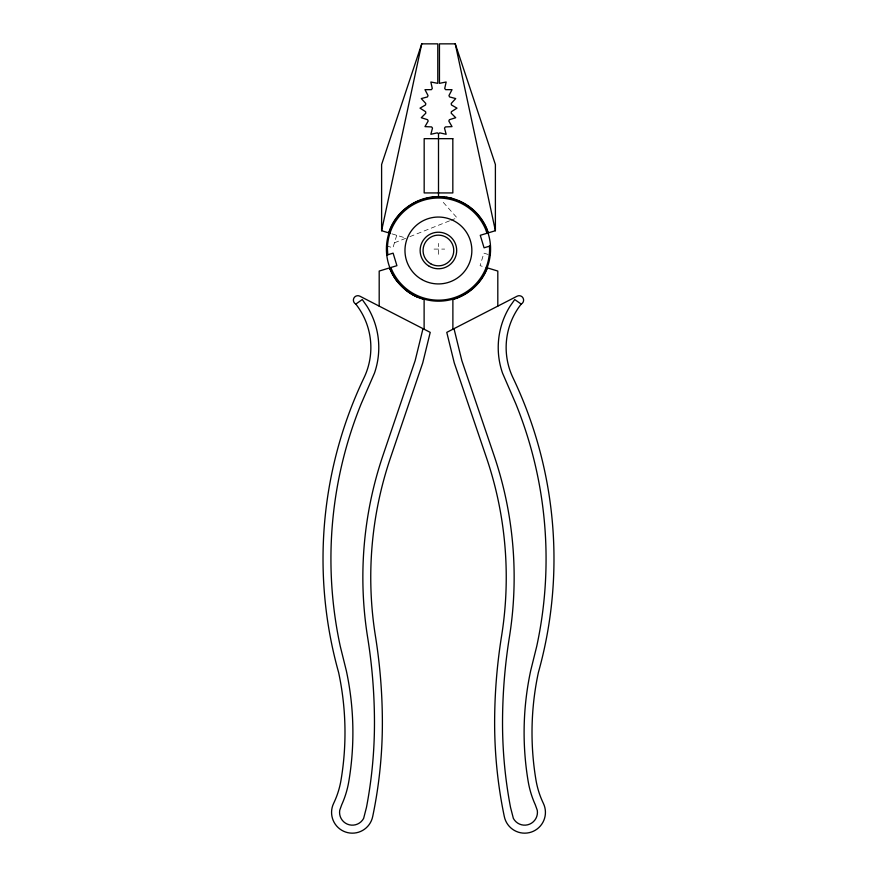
<?xml version="1.0" encoding="UTF-8"?>
<svg xmlns="http://www.w3.org/2000/svg" width="877" height="877" viewBox="0 0 877 877"><rect width="100%" height="100%" fill="white"/><g stroke="black" fill="none" stroke-linecap="round" stroke-linejoin="round"><path stroke-width="0.66" stroke-dasharray="4.38 3.29" d="M396.733 235.299L392.929 247.818L387.601 246.207M394.453 242.797L406.128 238.149L389.092 232.986M409.855 236.658L449.605 220.829M450.844 220.335L457.06 217.858L441.153 199.989M434.06 249.09L444.672 249.09M488.149 254.451L483.885 253.157L480.092 265.676L486.088 267.496M438.61 254.33L438.5 243.411"/><path stroke-width="1.32" d="M490.188 255.064L490.364 245.911L484.071 247.818L480.267 235.299L487.908 232.986L486.614 229.16M443.071 196.919C419.502 194.343 395.549 210.162 388.708 232.865L381.605 230.717L421.738 43.85L437.787 43.85L437.787 83.337L430.848 82.01L432.284 88.467L431.396 89.662L424.972 89.662L428.031 95.527L427.483 96.919L421.278 98.575L425.762 103.453L425.586 104.933L420.017 108.145L425.608 111.697L425.827 113.166L421.278 117.715L427.592 119.7L428.184 121.059L424.972 126.628L431.583 126.913L432.504 128.075L430.848 134.291L437.305 132.844L438.5 133.732L438.5 196.612A52.477 52.477 0 0 1 486.976 229.007L488.292 232.865L495.395 230.717L495.395 164.525L455.262 43.85L439.454 43.85L439.454 83.337L446.152 82.01L444.716 88.467L445.604 89.662L452.028 89.662L448.969 95.527L449.517 96.919L455.722 98.575L451.238 103.453L451.414 104.933L456.983 108.145L451.392 111.697L451.173 113.166L455.722 117.715L449.408 119.7L448.816 121.059L452.028 126.628L445.417 126.913L444.496 128.075L446.152 134.291L439.695 132.844L438.5 133.732M422.988 328.656L415.161 360.611L383.008 455.306A379.511 379.511 0 0 0 367.627 637.316A542.348 542.348 0 0 1 374.468 721.837A449.55 449.55 0 0 1 366.476 807.366L363.637 818.394A12.793 12.793 0 0 1 339.728 810.282L341.69 804.801A94.924 94.924 0 0 0 348.816 781.385A294.672 294.672 0 0 0 346.338 670.773L340.287 646.371A413.078 413.078 0 0 1 361.192 403.76L374.468 373.12A78.097 78.097 0 0 0 367.003 306.292L362.267 299.55L355.799 304.089A70.182 70.182 0 0 1 364.021 377.746A420.982 420.982 0 0 0 338.621 672.495A286.691 286.691 0 0 1 341.021 780.091A86.987 86.987 0 0 1 333.622 803.387A20.774 20.774 0 0 0 345.659 832.065A20.774 20.774 0 0 0 372.67 816.651A457.432 457.432 0 0 0 382.372 721.826A549.912 549.912 0 0 0 375.444 636.165A371.815 371.815 0 0 1 390.506 457.761L422.758 362.826L430.223 332.372L359.866 296.185A4.44 4.44 0 0 0 353.88 298.103A4.44 4.44 0 0 0 355.799 304.089M421.738 43.85L381.605 164.525L381.605 230.717M390.386 229.16L389.092 232.986L390.024 233.271M486.614 269.02L487.031 267.781L497.807 271.059L497.807 306.117M487.415 267.902C481.725 283.096 468.493 295.132 452.883 299.506M451.973 299.397L452.883 299.079L452.883 329.226M453.99 298.706L458.43 297.204M446.404 197.27L452.083 198.399M387.601 246.207L386.636 245.911L386.812 255.064L393.115 253.157L396.908 265.676L379.193 271.059L379.193 306.117M412.267 294.54L417.397 297.062M407.509 291.361L411.313 293.905M521.201 304.089A4.44 4.44 0 0 0 523.12 298.103A4.44 4.44 0 0 0 517.134 296.185L446.777 332.372L454.242 362.826L486.494 457.761A371.815 371.815 0 0 1 501.556 636.165A549.912 549.912 0 0 0 494.628 721.826A457.432 457.432 0 0 0 504.33 816.651A20.774 20.774 0 0 0 531.341 832.065A20.774 20.774 0 0 0 543.378 803.387A86.987 86.987 0 0 1 535.979 780.091A286.691 286.691 0 0 1 538.379 672.495A420.982 420.982 0 0 0 512.979 377.746A70.182 70.182 0 0 1 521.201 304.089L514.733 299.55L509.997 306.292A78.097 78.097 0 0 0 502.532 373.12L515.808 403.76A413.078 413.078 0 0 1 536.713 646.371L530.662 670.773A294.672 294.672 0 0 0 528.173 781.385A94.924 94.924 0 0 0 535.31 804.801L537.272 810.282A12.793 12.793 0 0 1 513.363 818.394L510.524 807.366A449.55 449.55 0 0 1 502.532 721.837A542.348 542.348 0 0 1 509.373 637.316A379.511 379.511 0 0 0 493.992 455.306L461.839 360.611L454.012 328.656M406.555 290.725L396.864 281.035M393.696 276.277L396.229 280.081M389.585 267.902L393.06 275.323M486.965 233.271L485.694 229.544A51.085 51.085 0 0 0 387.415 249.09L387.787 254.768M390.912 267.496L391.306 268.636A51.085 51.085 0 0 0 489.585 249.09L489.399 246.207M389.969 267.781L390.386 269.02M455.262 43.85L495.395 230.717M424.117 329.226L424.117 299.506L418.417 297.566A52.477 52.477 0 0 1 390.024 269.173M452.828 138.665L424.172 138.665L424.172 192.929L452.828 192.929L452.828 138.665M406.796 290.408A52.072 52.072 0 0 0 490.133 255.887A52.072 52.072 0 0 0 418.57 200.976A52.072 52.072 0 0 0 406.796 290.408M429.27 266.312A18.274 18.274 0 0 0 456.687 250.493A18.274 18.274 0 0 0 429.27 234.663A18.274 18.274 0 0 0 429.27 266.312M421.684 279.456A33.458 33.458 0 0 0 471.859 250.493A33.458 33.458 0 0 0 421.684 221.519A33.458 33.458 0 0 0 421.684 279.456M430.739 263.78A15.348 15.348 0 0 0 453.76 250.493A15.348 15.348 0 0 0 430.739 237.196A15.348 15.348 0 0 0 430.739 263.78"/></g></svg>
